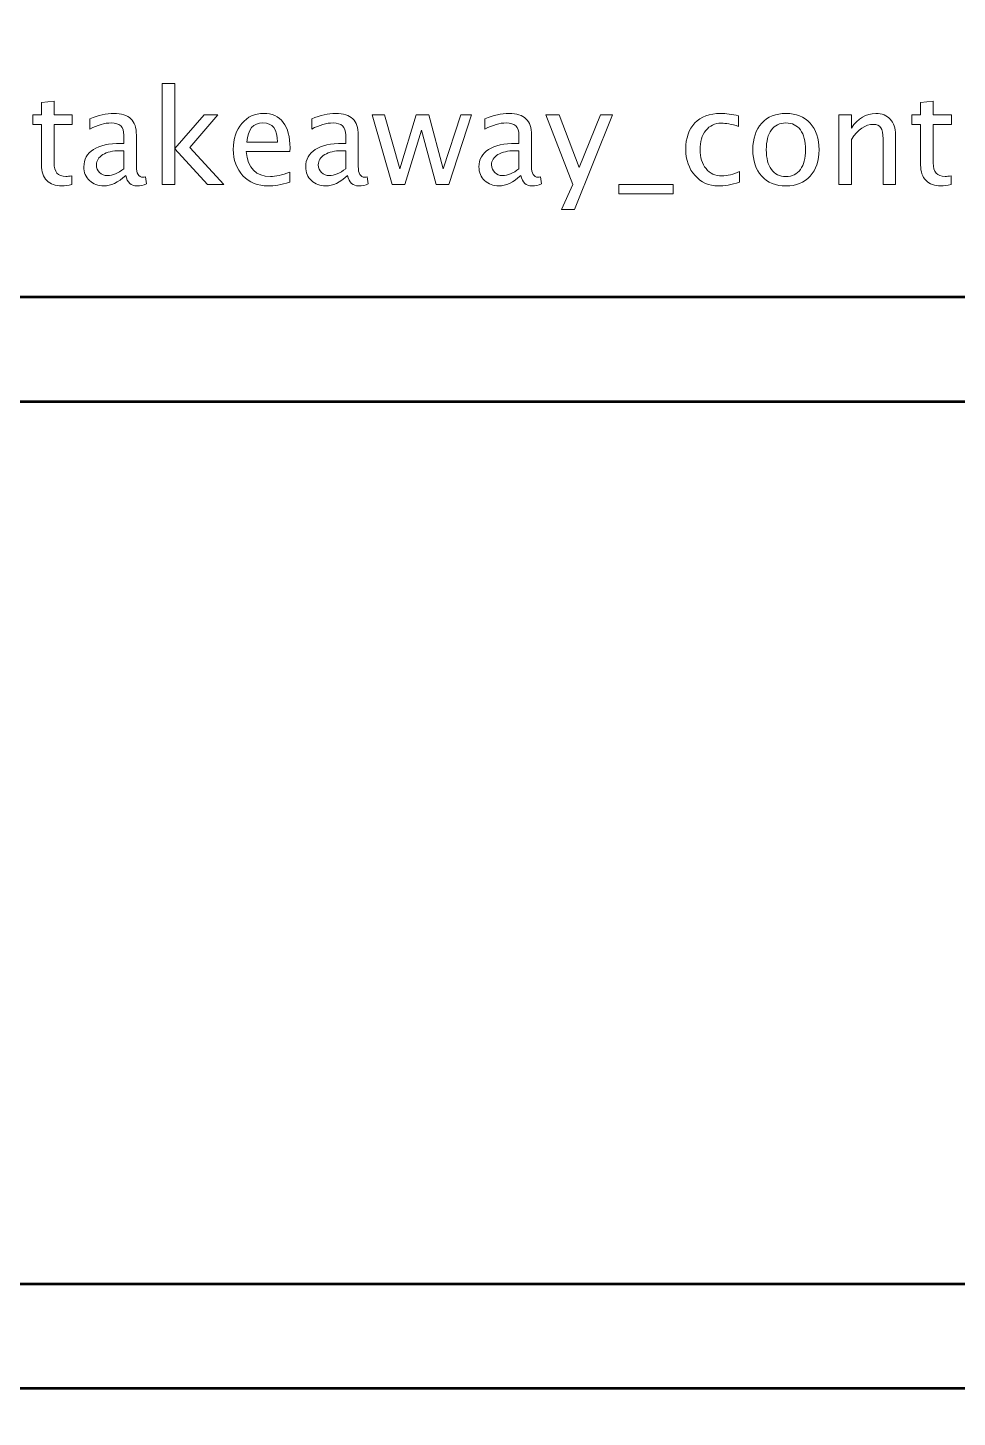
# Model space of a CAD drawing. Header units: centimetres. Extents: x -58 to 58, y -46 to 58.
# Drawn here: x -19.16 to -15.16, y -32.48 to -26.49 of the extents above; entities that cross this region are included whole.
import ezdxf

# ---------------------------------------------------------------- set-up
doc = ezdxf.new("R2010")
doc.units = ezdxf.units.CM
doc.header["$MEASUREMENT"] = 0
doc.layers.add('Layer 1', color=7, linetype='Continuous')

msp = doc.modelspace()

# ---------------------------------------------------------------- linework, layer by layer
at = {"layer": 'Layer 1', "lineweight": 53}
for points in [[(-23.2, -45.2), (-23.2, -45.2), (-23.2, -14.8), (-23.2, -14.8), (-23.2, -14.8), (-23.2, -14.52386), (-22.97614, -14.3), (-22.7, -14.3), (-22.7, -14.3), (-22.7, -14.3), (7.7, -14.3), (7.7, -14.3), (7.7, -14.3), (7.97614, -14.3), (8.2, -14.52386), (8.2, -14.8), (8.2, -14.8), (8.2, -14.8), (8.2, -45.2), (8.2, -45.2), (8.2, -45.2), (8.2, -45.47614), (7.97614, -45.7), (7.7, -45.7), (7.7, -45.7), (7.7, -45.7), (-22.7, -45.7), (-22.7, -45.7), (-22.7, -45.7), (-22.97614, -45.7), (-23.2, -45.47614), (-23.2, -45.2)], [(-21.1, -31.85), (-21.1, -31.85), (-21.1, -28.15), (-21.1, -28.15), (-21.1, -28.15), (-21.1, -27.87386), (-20.87614, -27.65), (-20.6, -27.65), (-20.6, -27.65), (-20.6, -27.65), (-9.4, -27.65), (-9.4, -27.65), (-9.4, -27.65), (-9.12386, -27.65), (-8.9, -27.87386), (-8.9, -28.15), (-8.9, -28.15), (-8.9, -28.15), (-8.9, -31.85), (-8.9, -31.85), (-8.9, -31.85), (-8.9, -32.12614), (-9.12386, -32.35), (-9.4, -32.35), (-9.4, -32.35), (-9.4, -32.35), (-20.6, -32.35), (-20.6, -32.35), (-20.6, -32.35), (-20.87614, -32.35), (-21.1, -32.12614), (-21.1, -31.85)]]:
    msp.add_open_spline(points, degree=3, knots=[0, 0, 0, 0, 0.1111111, 0.1111111, 0.1111111, 0.1111111, 0.2222222, 0.2222222, 0.2222222, 0.2222222, 0.3333333, 0.3333333, 0.3333333, 0.3333333, 0.4444444, 0.4444444, 0.4444444, 0.4444444, 0.5555556, 0.5555556, 0.5555556, 0.5555556, 0.6666667, 0.6666667, 0.6666667, 0.6666667, 0.7777778, 0.7777778, 0.7777778, 0.7777778, 1, 1, 1, 1], dxfattribs=at)
at = {"layer": 'Layer 1', "color": 5, "lineweight": 9}
for points, knots in [([(-18.58359, -27.16341), (-18.58359, -27.16341), (-18.58359, -26.72823), (-18.58359, -26.72823), (-18.58359, -26.72823), (-18.58359, -26.72823), (-18.52941, -26.72823), (-18.52941, -26.72823), (-18.52941, -26.72823), (-18.52941, -26.72823), (-18.52941, -27.00941), (-18.52941, -27.00941), (-18.52941, -27.00941), (-18.52941, -27.00941), (-18.40241, -26.86426), (-18.40241, -26.86426), (-18.40241, -26.86426), (-18.40241, -26.86426), (-18.34389, -26.86426), (-18.34389, -26.86426), (-18.34389, -26.86426), (-18.34389, -26.86426), (-18.46525, -27.00386), (-18.46525, -27.00386), (-18.46525, -27.00386), (-18.46525, -27.00386), (-18.3185, -27.16341), (-18.3185, -27.16341), (-18.3185, -27.16341), (-18.3185, -27.16341), (-18.3883, -27.16341), (-18.3883, -27.16341), (-18.3883, -27.16341), (-18.3883, -27.16341), (-18.52941, -27.00998), (-18.52941, -27.00998), (-18.52941, -27.00998), (-18.52941, -27.00998), (-18.52941, -27.16341), (-18.52941, -27.16341), (-18.52941, -27.16341), (-18.52941, -27.16341), (-18.58359, -27.16341), (-18.58359, -27.16341)], [0, 0, 0, 0, 0.0833333, 0.0833333, 0.0833333, 0.0833333, 0.1666667, 0.1666667, 0.1666667, 0.1666667, 0.25, 0.25, 0.25, 0.25, 0.3333333, 0.3333333, 0.3333333, 0.3333333, 0.4166667, 0.4166667, 0.4166667, 0.4166667, 0.5, 0.5, 0.5, 0.5, 0.5833333, 0.5833333, 0.5833333, 0.5833333, 0.6666667, 0.6666667, 0.6666667, 0.6666667, 0.75, 0.75, 0.75, 0.75, 0.8333333, 0.8333333, 0.8333333, 0.8333333, 1, 1, 1, 1]), ([(-18.97258, -27.16332), (-18.98933, -27.16793), (-19.00391, -27.17018), (-19.01623, -27.17018), (-19.01623, -27.17018), (-19.04389, -27.17018), (-19.06543, -27.16228), (-19.08086, -27.14648), (-19.08086, -27.14648), (-19.09638, -27.13067), (-19.1041, -27.10875), (-19.1041, -27.08063), (-19.1041, -27.08063), (-19.1041, -27.08063), (-19.1041, -26.9049), (-19.1041, -26.9049), (-19.1041, -26.9049), (-19.1041, -26.9049), (-19.14154, -26.9049), (-19.14154, -26.9049), (-19.14154, -26.9049), (-19.14154, -26.9049), (-19.14154, -26.86426), (-19.14154, -26.86426), (-19.14154, -26.86426), (-19.14154, -26.86426), (-19.1041, -26.86426), (-19.1041, -26.86426), (-19.1041, -26.86426), (-19.1041, -26.86426), (-19.1041, -26.81016), (-19.1041, -26.81016), (-19.1041, -26.81016), (-19.1041, -26.81016), (-19.04991, -26.80499), (-19.04991, -26.80499), (-19.04991, -26.80499), (-19.04991, -26.80499), (-19.04991, -26.86426), (-19.04991, -26.86426), (-19.04991, -26.86426), (-19.04991, -26.86426), (-18.97145, -26.86426), (-18.97145, -26.86426), (-18.97145, -26.86426), (-18.97145, -26.86426), (-18.97145, -26.9049), (-18.97145, -26.9049), (-18.97145, -26.9049), (-18.97145, -26.9049), (-19.04991, -26.9049), (-19.04991, -26.9049), (-19.04991, -26.9049), (-19.04991, -26.9049), (-19.04991, -27.07084), (-19.04991, -27.07084), (-19.04991, -27.07084), (-19.04991, -27.10998), (-19.03288, -27.12954), (-18.99892, -27.12954), (-18.99892, -27.12954), (-18.99168, -27.12954), (-18.98293, -27.12832), (-18.97258, -27.12597), (-18.97258, -27.12597), (-18.97258, -27.12597), (-18.97258, -27.16332), (-18.97258, -27.16332)], [0, 0, 0, 0, 0.0555556, 0.0555556, 0.0555556, 0.0555556, 0.1111111, 0.1111111, 0.1111111, 0.1111111, 0.1666667, 0.1666667, 0.1666667, 0.1666667, 0.2222222, 0.2222222, 0.2222222, 0.2222222, 0.2777778, 0.2777778, 0.2777778, 0.2777778, 0.3333333, 0.3333333, 0.3333333, 0.3333333, 0.3888889, 0.3888889, 0.3888889, 0.3888889, 0.4444444, 0.4444444, 0.4444444, 0.4444444, 0.5, 0.5, 0.5, 0.5, 0.5555556, 0.5555556, 0.5555556, 0.5555556, 0.6111111, 0.6111111, 0.6111111, 0.6111111, 0.6666667, 0.6666667, 0.6666667, 0.6666667, 0.7222222, 0.7222222, 0.7222222, 0.7222222, 0.7777778, 0.7777778, 0.7777778, 0.7777778, 0.8333333, 0.8333333, 0.8333333, 0.8333333, 0.8888889, 0.8888889, 0.8888889, 0.8888889, 1, 1, 1, 1]), ([(-15.18388, -27.16332), (-15.20063, -27.16793), (-15.21521, -27.17018), (-15.22753, -27.17018), (-15.22753, -27.17018), (-15.25519, -27.17018), (-15.27673, -27.16228), (-15.29216, -27.14648), (-15.29216, -27.14648), (-15.30768, -27.13067), (-15.3154, -27.10875), (-15.3154, -27.08063), (-15.3154, -27.08063), (-15.3154, -27.08063), (-15.3154, -26.9049), (-15.3154, -26.9049), (-15.3154, -26.9049), (-15.3154, -26.9049), (-15.35284, -26.9049), (-15.35284, -26.9049), (-15.35284, -26.9049), (-15.35284, -26.9049), (-15.35284, -26.86426), (-15.35284, -26.86426), (-15.35284, -26.86426), (-15.35284, -26.86426), (-15.3154, -26.86426), (-15.3154, -26.86426), (-15.3154, -26.86426), (-15.3154, -26.86426), (-15.3154, -26.81016), (-15.3154, -26.81016), (-15.3154, -26.81016), (-15.3154, -26.81016), (-15.26121, -26.80499), (-15.26121, -26.80499), (-15.26121, -26.80499), (-15.26121, -26.80499), (-15.26121, -26.86426), (-15.26121, -26.86426), (-15.26121, -26.86426), (-15.26121, -26.86426), (-15.18275, -26.86426), (-15.18275, -26.86426), (-15.18275, -26.86426), (-15.18275, -26.86426), (-15.18275, -26.9049), (-15.18275, -26.9049), (-15.18275, -26.9049), (-15.18275, -26.9049), (-15.26121, -26.9049), (-15.26121, -26.9049), (-15.26121, -26.9049), (-15.26121, -26.9049), (-15.26121, -27.07084), (-15.26121, -27.07084), (-15.26121, -27.07084), (-15.26121, -27.10998), (-15.24418, -27.12954), (-15.21022, -27.12954), (-15.21022, -27.12954), (-15.20298, -27.12954), (-15.19423, -27.12832), (-15.18388, -27.12597), (-15.18388, -27.12597), (-15.18388, -27.12597), (-15.18388, -27.16332), (-15.18388, -27.16332)], [0, 0, 0, 0, 0.0555556, 0.0555556, 0.0555556, 0.0555556, 0.1111111, 0.1111111, 0.1111111, 0.1111111, 0.1666667, 0.1666667, 0.1666667, 0.1666667, 0.2222222, 0.2222222, 0.2222222, 0.2222222, 0.2777778, 0.2777778, 0.2777778, 0.2777778, 0.3333333, 0.3333333, 0.3333333, 0.3333333, 0.3888889, 0.3888889, 0.3888889, 0.3888889, 0.4444444, 0.4444444, 0.4444444, 0.4444444, 0.5, 0.5, 0.5, 0.5, 0.5555556, 0.5555556, 0.5555556, 0.5555556, 0.6111111, 0.6111111, 0.6111111, 0.6111111, 0.6666667, 0.6666667, 0.6666667, 0.6666667, 0.7222222, 0.7222222, 0.7222222, 0.7222222, 0.7777778, 0.7777778, 0.7777778, 0.7777778, 0.8333333, 0.8333333, 0.8333333, 0.8333333, 0.8888889, 0.8888889, 0.8888889, 0.8888889, 1, 1, 1, 1]), ([(-18.74107, -27.12531), (-18.77362, -27.15523), (-18.80494, -27.17018), (-18.83505, -27.17018), (-18.83505, -27.17018), (-18.85979, -27.17018), (-18.88039, -27.16247), (-18.89666, -27.14695), (-18.89666, -27.14695), (-18.91303, -27.13143), (-18.92122, -27.11186), (-18.92122, -27.08825), (-18.92122, -27.08825), (-18.92122, -27.0556), (-18.90748, -27.03048), (-18.88001, -27.01299), (-18.88001, -27.01299), (-18.85254, -26.99549), (-18.81313, -26.98674), (-18.76176, -26.98674), (-18.76176, -26.98674), (-18.76176, -26.98674), (-18.74906, -26.98674), (-18.74906, -26.98674), (-18.74906, -26.98674), (-18.74906, -26.98674), (-18.74906, -26.95071), (-18.74906, -26.95071), (-18.74906, -26.95071), (-18.74906, -26.916), (-18.76713, -26.89869), (-18.80334, -26.89869), (-18.80334, -26.89869), (-18.83138, -26.89869), (-18.86205, -26.90753), (-18.89525, -26.92522), (-18.89525, -26.92522), (-18.89525, -26.92522), (-18.89525, -26.88063), (-18.89525, -26.88063), (-18.89525, -26.88063), (-18.85875, -26.86557), (-18.82432, -26.85805), (-18.79206, -26.85805), (-18.79206, -26.85805), (-18.75885, -26.85805), (-18.73429, -26.86557), (-18.71858, -26.88072), (-18.71858, -26.88072), (-18.70278, -26.89587), (-18.69488, -26.9192), (-18.69488, -26.95071), (-18.69488, -26.95071), (-18.69488, -26.95071), (-18.69488, -27.08589), (-18.69488, -27.08589), (-18.69488, -27.08589), (-18.69488, -27.11684), (-18.68538, -27.13237), (-18.66628, -27.13237), (-18.66628, -27.13237), (-18.66393, -27.13237), (-18.66045, -27.13199), (-18.65584, -27.13124), (-18.65584, -27.13124), (-18.65584, -27.13124), (-18.65198, -27.16134), (-18.65198, -27.16134), (-18.65198, -27.16134), (-18.6643, -27.16727), (-18.67785, -27.17018), (-18.69271, -27.17018), (-18.69271, -27.17018), (-18.71802, -27.17018), (-18.73411, -27.15523), (-18.74107, -27.12531)], [0, 0, 0, 0, 0.05, 0.05, 0.05, 0.05, 0.1, 0.1, 0.1, 0.1, 0.15, 0.15, 0.15, 0.15, 0.2, 0.2, 0.2, 0.2, 0.25, 0.25, 0.25, 0.25, 0.3, 0.3, 0.3, 0.3, 0.35, 0.35, 0.35, 0.35, 0.4, 0.4, 0.4, 0.4, 0.45, 0.45, 0.45, 0.45, 0.5, 0.5, 0.5, 0.5, 0.55, 0.55, 0.55, 0.55, 0.6, 0.6, 0.6, 0.6, 0.65, 0.65, 0.65, 0.65, 0.7, 0.7, 0.7, 0.7, 0.75, 0.75, 0.75, 0.75, 0.8, 0.8, 0.8, 0.8, 0.85, 0.85, 0.85, 0.85, 0.9, 0.9, 0.9, 0.9, 1, 1, 1, 1]), ([(-18.03411, -27.15381), (-18.07051, -27.16473), (-18.10165, -27.17018), (-18.12762, -27.17018), (-18.12762, -27.17018), (-18.17192, -27.17018), (-18.20795, -27.15551), (-18.23571, -27.12625), (-18.23571, -27.12625), (-18.26346, -27.09699), (-18.27738, -27.05908), (-18.27738, -27.01242), (-18.27738, -27.01242), (-18.27738, -26.96717), (-18.26515, -26.93001), (-18.2406, -26.90095), (-18.2406, -26.90095), (-18.21604, -26.87197), (-18.18462, -26.85748), (-18.14634, -26.85748), (-18.14634, -26.85748), (-18.11012, -26.85748), (-18.08208, -26.87037), (-18.06233, -26.89615), (-18.06233, -26.89615), (-18.04257, -26.92192), (-18.0327, -26.95842), (-18.0327, -27.00574), (-18.0327, -27.00574), (-18.0327, -27.00574), (-18.03298, -27.0223), (-18.03298, -27.0223), (-18.03298, -27.0223), (-18.03298, -27.0223), (-18.22207, -27.0223), (-18.22207, -27.0223), (-18.22207, -27.0223), (-18.21416, -27.0938), (-18.17926, -27.12954), (-18.11746, -27.12954), (-18.11746, -27.12954), (-18.09478, -27.12954), (-18.06703, -27.12315), (-18.03411, -27.11035), (-18.03411, -27.11035), (-18.03411, -27.11035), (-18.03411, -27.15381), (-18.03411, -27.15381)], [0, 0, 0, 0, 0.0769231, 0.0769231, 0.0769231, 0.0769231, 0.1538462, 0.1538462, 0.1538462, 0.1538462, 0.2307692, 0.2307692, 0.2307692, 0.2307692, 0.3076923, 0.3076923, 0.3076923, 0.3076923, 0.3846154, 0.3846154, 0.3846154, 0.3846154, 0.4615385, 0.4615385, 0.4615385, 0.4615385, 0.5384615, 0.5384615, 0.5384615, 0.5384615, 0.6153846, 0.6153846, 0.6153846, 0.6153846, 0.6923077, 0.6923077, 0.6923077, 0.6923077, 0.7692308, 0.7692308, 0.7692308, 0.7692308, 0.8461538, 0.8461538, 0.8461538, 0.8461538, 1, 1, 1, 1]), ([(-17.785, -27.12531), (-17.81755, -27.15523), (-17.84887, -27.17018), (-17.87898, -27.17018), (-17.87898, -27.17018), (-17.90372, -27.17018), (-17.92432, -27.16247), (-17.94059, -27.14695), (-17.94059, -27.14695), (-17.95696, -27.13143), (-17.96515, -27.11186), (-17.96515, -27.08825), (-17.96515, -27.08825), (-17.96515, -27.0556), (-17.95141, -27.03048), (-17.92394, -27.01299), (-17.92394, -27.01299), (-17.89647, -26.99549), (-17.85706, -26.98674), (-17.80569, -26.98674), (-17.80569, -26.98674), (-17.80569, -26.98674), (-17.79299, -26.98674), (-17.79299, -26.98674), (-17.79299, -26.98674), (-17.79299, -26.98674), (-17.79299, -26.95071), (-17.79299, -26.95071), (-17.79299, -26.95071), (-17.79299, -26.916), (-17.81106, -26.89869), (-17.84727, -26.89869), (-17.84727, -26.89869), (-17.87531, -26.89869), (-17.90598, -26.90753), (-17.93918, -26.92522), (-17.93918, -26.92522), (-17.93918, -26.92522), (-17.93918, -26.88063), (-17.93918, -26.88063), (-17.93918, -26.88063), (-17.90268, -26.86557), (-17.86825, -26.85805), (-17.83599, -26.85805), (-17.83599, -26.85805), (-17.80278, -26.85805), (-17.77822, -26.86557), (-17.76251, -26.88072), (-17.76251, -26.88072), (-17.74671, -26.89587), (-17.73881, -26.9192), (-17.73881, -26.95071), (-17.73881, -26.95071), (-17.73881, -26.95071), (-17.73881, -27.08589), (-17.73881, -27.08589), (-17.73881, -27.08589), (-17.73881, -27.11684), (-17.72931, -27.13237), (-17.71021, -27.13237), (-17.71021, -27.13237), (-17.70786, -27.13237), (-17.70438, -27.13199), (-17.69977, -27.13124), (-17.69977, -27.13124), (-17.69977, -27.13124), (-17.69591, -27.16134), (-17.69591, -27.16134), (-17.69591, -27.16134), (-17.70823, -27.16727), (-17.72178, -27.17018), (-17.73664, -27.17018), (-17.73664, -27.17018), (-17.76195, -27.17018), (-17.77804, -27.15523), (-17.785, -27.12531)], [0, 0, 0, 0, 0.05, 0.05, 0.05, 0.05, 0.1, 0.1, 0.1, 0.1, 0.15, 0.15, 0.15, 0.15, 0.2, 0.2, 0.2, 0.2, 0.25, 0.25, 0.25, 0.25, 0.3, 0.3, 0.3, 0.3, 0.35, 0.35, 0.35, 0.35, 0.4, 0.4, 0.4, 0.4, 0.45, 0.45, 0.45, 0.45, 0.5, 0.5, 0.5, 0.5, 0.55, 0.55, 0.55, 0.55, 0.6, 0.6, 0.6, 0.6, 0.65, 0.65, 0.65, 0.65, 0.7, 0.7, 0.7, 0.7, 0.75, 0.75, 0.75, 0.75, 0.8, 0.8, 0.8, 0.8, 0.85, 0.85, 0.85, 0.85, 0.9, 0.9, 0.9, 0.9, 1, 1, 1, 1]), ([(-17.59253, -27.16341), (-17.59253, -27.16341), (-17.67832, -26.86426), (-17.67832, -26.86426), (-17.67832, -26.86426), (-17.67832, -26.86426), (-17.62545, -26.86426), (-17.62545, -26.86426), (-17.62545, -26.86426), (-17.62545, -26.86426), (-17.5597, -27.09652), (-17.5597, -27.09652), (-17.5597, -27.09652), (-17.5597, -27.09652), (-17.48877, -26.86426), (-17.48877, -26.86426), (-17.48877, -26.86426), (-17.48877, -26.86426), (-17.43458, -26.86426), (-17.43458, -26.86426), (-17.43458, -26.86426), (-17.43458, -26.86426), (-17.37221, -27.09615), (-17.37221, -27.09615), (-17.37221, -27.09615), (-17.37221, -27.09615), (-17.29676, -26.86426), (-17.29676, -26.86426), (-17.29676, -26.86426), (-17.29676, -26.86426), (-17.25048, -26.86426), (-17.25048, -26.86426), (-17.25048, -26.86426), (-17.25048, -26.86426), (-17.34813, -27.16341), (-17.34813, -27.16341), (-17.34813, -27.16341), (-17.34813, -27.16341), (-17.40231, -27.16341), (-17.40231, -27.16341), (-17.40231, -27.16341), (-17.40231, -27.16341), (-17.46647, -26.93011), (-17.46647, -26.93011), (-17.46647, -26.93011), (-17.46647, -26.93011), (-17.53834, -27.16341), (-17.53834, -27.16341), (-17.53834, -27.16341), (-17.53834, -27.16341), (-17.59253, -27.16341), (-17.59253, -27.16341)], [0, 0, 0, 0, 0.0714286, 0.0714286, 0.0714286, 0.0714286, 0.1428571, 0.1428571, 0.1428571, 0.1428571, 0.2142857, 0.2142857, 0.2142857, 0.2142857, 0.2857143, 0.2857143, 0.2857143, 0.2857143, 0.3571429, 0.3571429, 0.3571429, 0.3571429, 0.4285714, 0.4285714, 0.4285714, 0.4285714, 0.5, 0.5, 0.5, 0.5, 0.5714286, 0.5714286, 0.5714286, 0.5714286, 0.6428571, 0.6428571, 0.6428571, 0.6428571, 0.7142857, 0.7142857, 0.7142857, 0.7142857, 0.7857143, 0.7857143, 0.7857143, 0.7857143, 0.8571429, 0.8571429, 0.8571429, 0.8571429, 1, 1, 1, 1]), ([(-17.03844, -27.12531), (-17.07099, -27.15523), (-17.10231, -27.17018), (-17.13242, -27.17018), (-17.13242, -27.17018), (-17.15716, -27.17018), (-17.17776, -27.16247), (-17.19403, -27.14695), (-17.19403, -27.14695), (-17.2104, -27.13143), (-17.21859, -27.11186), (-17.21859, -27.08825), (-17.21859, -27.08825), (-17.21859, -27.0556), (-17.20485, -27.03048), (-17.17738, -27.01299), (-17.17738, -27.01299), (-17.14991, -26.99549), (-17.1105, -26.98674), (-17.05913, -26.98674), (-17.05913, -26.98674), (-17.05913, -26.98674), (-17.04643, -26.98674), (-17.04643, -26.98674), (-17.04643, -26.98674), (-17.04643, -26.98674), (-17.04643, -26.95071), (-17.04643, -26.95071), (-17.04643, -26.95071), (-17.04643, -26.916), (-17.0645, -26.89869), (-17.10071, -26.89869), (-17.10071, -26.89869), (-17.12875, -26.89869), (-17.15942, -26.90753), (-17.19262, -26.92522), (-17.19262, -26.92522), (-17.19262, -26.92522), (-17.19262, -26.88063), (-17.19262, -26.88063), (-17.19262, -26.88063), (-17.15612, -26.86557), (-17.12169, -26.85805), (-17.08943, -26.85805), (-17.08943, -26.85805), (-17.05622, -26.85805), (-17.03166, -26.86557), (-17.01595, -26.88072), (-17.01595, -26.88072), (-17.00015, -26.89587), (-16.99225, -26.9192), (-16.99225, -26.95071), (-16.99225, -26.95071), (-16.99225, -26.95071), (-16.99225, -27.08589), (-16.99225, -27.08589), (-16.99225, -27.08589), (-16.99225, -27.11684), (-16.98275, -27.13237), (-16.96365, -27.13237), (-16.96365, -27.13237), (-16.9613, -27.13237), (-16.95782, -27.13199), (-16.95321, -27.13124), (-16.95321, -27.13124), (-16.95321, -27.13124), (-16.94935, -27.16134), (-16.94935, -27.16134), (-16.94935, -27.16134), (-16.96167, -27.16727), (-16.97522, -27.17018), (-16.99008, -27.17018), (-16.99008, -27.17018), (-17.01539, -27.17018), (-17.03148, -27.15523), (-17.03844, -27.12531)], [0, 0, 0, 0, 0.05, 0.05, 0.05, 0.05, 0.1, 0.1, 0.1, 0.1, 0.15, 0.15, 0.15, 0.15, 0.2, 0.2, 0.2, 0.2, 0.25, 0.25, 0.25, 0.25, 0.3, 0.3, 0.3, 0.3, 0.35, 0.35, 0.35, 0.35, 0.4, 0.4, 0.4, 0.4, 0.45, 0.45, 0.45, 0.45, 0.5, 0.5, 0.5, 0.5, 0.55, 0.55, 0.55, 0.55, 0.6, 0.6, 0.6, 0.6, 0.65, 0.65, 0.65, 0.65, 0.7, 0.7, 0.7, 0.7, 0.75, 0.75, 0.75, 0.75, 0.8, 0.8, 0.8, 0.8, 0.85, 0.85, 0.85, 0.85, 0.9, 0.9, 0.9, 0.9, 1, 1, 1, 1]), ([(-16.86328, -27.27235), (-16.86328, -27.27235), (-16.81474, -27.16379), (-16.81474, -27.16379), (-16.81474, -27.16379), (-16.81474, -27.16379), (-16.93063, -26.86426), (-16.93063, -26.86426), (-16.93063, -26.86426), (-16.93063, -26.86426), (-16.8725, -26.86426), (-16.8725, -26.86426), (-16.8725, -26.86426), (-16.8725, -26.86426), (-16.78633, -27.09079), (-16.78633, -27.09079), (-16.78633, -27.09079), (-16.78633, -27.09079), (-16.69442, -26.86426), (-16.69442, -26.86426), (-16.69442, -26.86426), (-16.69442, -26.86426), (-16.64333, -26.86426), (-16.64333, -26.86426), (-16.64333, -26.86426), (-16.64333, -26.86426), (-16.80683, -27.27235), (-16.80683, -27.27235), (-16.80683, -27.27235), (-16.80683, -27.27235), (-16.86328, -27.27235), (-16.86328, -27.27235)], [0, 0, 0, 0, 0.1111111, 0.1111111, 0.1111111, 0.1111111, 0.2222222, 0.2222222, 0.2222222, 0.2222222, 0.3333333, 0.3333333, 0.3333333, 0.3333333, 0.4444444, 0.4444444, 0.4444444, 0.4444444, 0.5555556, 0.5555556, 0.5555556, 0.5555556, 0.6666667, 0.6666667, 0.6666667, 0.6666667, 0.7777778, 0.7777778, 0.7777778, 0.7777778, 1, 1, 1, 1]), ([(-16.09611, -27.15438), (-16.1312, -27.16492), (-16.16149, -27.17018), (-16.18698, -27.17018), (-16.18698, -27.17018), (-16.22744, -27.17018), (-16.26093, -27.15523), (-16.28755, -27.1254), (-16.28755, -27.1254), (-16.31417, -27.09549), (-16.32753, -27.05777), (-16.32753, -27.01233), (-16.32753, -27.01233), (-16.32753, -26.96379), (-16.31436, -26.92587), (-16.28802, -26.89878), (-16.28802, -26.89878), (-16.26168, -26.87159), (-16.2249, -26.85805), (-16.17767, -26.85805), (-16.17767, -26.85805), (-16.15444, -26.85805), (-16.12828, -26.86125), (-16.0995, -26.86764), (-16.0995, -26.86764), (-16.0995, -26.86764), (-16.0995, -26.91336), (-16.0995, -26.91336), (-16.0995, -26.91336), (-16.13007, -26.90433), (-16.155, -26.89982), (-16.17419, -26.89982), (-16.17419, -26.89982), (-16.20204, -26.89982), (-16.22433, -26.91026), (-16.24098, -26.93105), (-16.24098, -26.93105), (-16.25763, -26.95184), (-16.26601, -26.97959), (-16.26601, -27.01421), (-16.26601, -27.01421), (-16.26601, -27.04779), (-16.25735, -27.07489), (-16.24014, -27.09568), (-16.24014, -27.09568), (-16.22292, -27.11637), (-16.20044, -27.12672), (-16.1725, -27.12672), (-16.1725, -27.12672), (-16.14776, -27.12672), (-16.12236, -27.12032), (-16.09611, -27.10753), (-16.09611, -27.10753), (-16.09611, -27.10753), (-16.09611, -27.15438), (-16.09611, -27.15438)], [0, 0, 0, 0, 0.0666667, 0.0666667, 0.0666667, 0.0666667, 0.1333333, 0.1333333, 0.1333333, 0.1333333, 0.2, 0.2, 0.2, 0.2, 0.2666667, 0.2666667, 0.2666667, 0.2666667, 0.3333333, 0.3333333, 0.3333333, 0.3333333, 0.4, 0.4, 0.4, 0.4, 0.4666667, 0.4666667, 0.4666667, 0.4666667, 0.5333333, 0.5333333, 0.5333333, 0.5333333, 0.6, 0.6, 0.6, 0.6, 0.6666667, 0.6666667, 0.6666667, 0.6666667, 0.7333333, 0.7333333, 0.7333333, 0.7333333, 0.8, 0.8, 0.8, 0.8, 0.8666667, 0.8666667, 0.8666667, 0.8666667, 1, 1, 1, 1]), ([(-15.89564, -27.17018), (-15.93957, -27.17018), (-15.97438, -27.15617), (-15.99996, -27.12813), (-15.99996, -27.12813), (-16.02565, -27.1001), (-16.03844, -27.062), (-16.03844, -27.01393), (-16.03844, -27.01393), (-16.03844, -26.96595), (-16.02565, -26.92794), (-15.99996, -26.9), (-15.99996, -26.9), (-15.97438, -26.87206), (-15.93957, -26.85805), (-15.89564, -26.85805), (-15.89564, -26.85805), (-15.8517, -26.85805), (-15.8169, -26.87206), (-15.79131, -26.9), (-15.79131, -26.9), (-15.76563, -26.92794), (-15.75283, -26.96595), (-15.75283, -27.01393), (-15.75283, -27.01393), (-15.75283, -27.062), (-15.76563, -27.1001), (-15.79131, -27.12813), (-15.79131, -27.12813), (-15.8169, -27.15617), (-15.8517, -27.17018), (-15.89564, -27.17018)], [0, 0, 0, 0, 0.1111111, 0.1111111, 0.1111111, 0.1111111, 0.2222222, 0.2222222, 0.2222222, 0.2222222, 0.3333333, 0.3333333, 0.3333333, 0.3333333, 0.4444444, 0.4444444, 0.4444444, 0.4444444, 0.5555556, 0.5555556, 0.5555556, 0.5555556, 0.6666667, 0.6666667, 0.6666667, 0.6666667, 0.7777778, 0.7777778, 0.7777778, 0.7777778, 1, 1, 1, 1]), ([(-15.66798, -27.16341), (-15.66798, -27.16341), (-15.66798, -26.86426), (-15.66798, -26.86426), (-15.66798, -26.86426), (-15.66798, -26.86426), (-15.6138, -26.86426), (-15.6138, -26.86426), (-15.6138, -26.86426), (-15.6138, -26.86426), (-15.6138, -26.92079), (-15.6138, -26.92079), (-15.6138, -26.92079), (-15.58511, -26.87893), (-15.54992, -26.85805), (-15.50834, -26.85805), (-15.50834, -26.85805), (-15.48219, -26.85805), (-15.4614, -26.86623), (-15.44606, -26.8827), (-15.44606, -26.8827), (-15.43073, -26.89906), (-15.42302, -26.92117), (-15.42302, -26.94883), (-15.42302, -26.94883), (-15.42302, -26.94883), (-15.42302, -27.16341), (-15.42302, -27.16341), (-15.42302, -27.16341), (-15.42302, -27.16341), (-15.4772, -27.16341), (-15.4772, -27.16341), (-15.4772, -27.16341), (-15.4772, -27.16341), (-15.4772, -26.96651), (-15.4772, -26.96651), (-15.4772, -26.96651), (-15.4772, -26.94431), (-15.4805, -26.92851), (-15.48699, -26.9191), (-15.48699, -26.9191), (-15.49357, -26.9096), (-15.50439, -26.9049), (-15.51954, -26.9049), (-15.51954, -26.9049), (-15.55284, -26.9049), (-15.58426, -26.92663), (-15.6138, -26.97009), (-15.6138, -26.97009), (-15.6138, -26.97009), (-15.6138, -27.16341), (-15.6138, -27.16341), (-15.6138, -27.16341), (-15.6138, -27.16341), (-15.66798, -27.16341), (-15.66798, -27.16341)], [0, 0, 0, 0, 0.0666667, 0.0666667, 0.0666667, 0.0666667, 0.1333333, 0.1333333, 0.1333333, 0.1333333, 0.2, 0.2, 0.2, 0.2, 0.2666667, 0.2666667, 0.2666667, 0.2666667, 0.3333333, 0.3333333, 0.3333333, 0.3333333, 0.4, 0.4, 0.4, 0.4, 0.4666667, 0.4666667, 0.4666667, 0.4666667, 0.5333333, 0.5333333, 0.5333333, 0.5333333, 0.6, 0.6, 0.6, 0.6, 0.6666667, 0.6666667, 0.6666667, 0.6666667, 0.7333333, 0.7333333, 0.7333333, 0.7333333, 0.8, 0.8, 0.8, 0.8, 0.8666667, 0.8666667, 0.8666667, 0.8666667, 1, 1, 1, 1]), ([(-18.21924, -26.98166), (-18.21924, -26.98166), (-18.08716, -26.98166), (-18.08716, -26.98166), (-18.08716, -26.98166), (-18.08716, -26.92597), (-18.10795, -26.89812), (-18.14944, -26.89812), (-18.14944, -26.89812), (-18.19121, -26.89812), (-18.21445, -26.92597), (-18.21924, -26.98166)], [0, 0, 0, 0, 0.25, 0.25, 0.25, 0.25, 0.5, 0.5, 0.5, 0.5, 1, 1, 1, 1]), ([(-15.89573, -27.12954), (-15.86892, -27.12954), (-15.84804, -27.11948), (-15.83317, -27.09925), (-15.83317, -27.09925), (-15.8184, -27.07912), (-15.81097, -27.05062), (-15.81097, -27.01393), (-15.81097, -27.01393), (-15.81097, -26.97733), (-15.8184, -26.94892), (-15.83317, -26.92879), (-15.83317, -26.92879), (-15.84804, -26.90875), (-15.86892, -26.89869), (-15.89573, -26.89869), (-15.89573, -26.89869), (-15.92264, -26.89869), (-15.94352, -26.90875), (-15.9582, -26.92879), (-15.9582, -26.92879), (-15.97297, -26.94892), (-15.9803, -26.97733), (-15.9803, -27.01393), (-15.9803, -27.01393), (-15.9803, -27.05062), (-15.97297, -27.07912), (-15.9582, -27.09925), (-15.9582, -27.09925), (-15.94352, -27.11948), (-15.92264, -27.12954), (-15.89573, -27.12954)], [0, 0, 0, 0, 0.1111111, 0.1111111, 0.1111111, 0.1111111, 0.2222222, 0.2222222, 0.2222222, 0.2222222, 0.3333333, 0.3333333, 0.3333333, 0.3333333, 0.4444444, 0.4444444, 0.4444444, 0.4444444, 0.5555556, 0.5555556, 0.5555556, 0.5555556, 0.6666667, 0.6666667, 0.6666667, 0.6666667, 0.7777778, 0.7777778, 0.7777778, 0.7777778, 1, 1, 1, 1]), ([(-18.74906, -27.09577), (-18.74906, -27.09577), (-18.74906, -27.01891), (-18.74906, -27.01891), (-18.74906, -27.01891), (-18.74906, -27.01891), (-18.76647, -27.01835), (-18.76647, -27.01835), (-18.76647, -27.01835), (-18.79657, -27.01835), (-18.82084, -27.0239), (-18.83937, -27.035), (-18.83937, -27.035), (-18.85781, -27.04619), (-18.86703, -27.06096), (-18.86703, -27.0794), (-18.86703, -27.0794), (-18.86703, -27.09229), (-18.86242, -27.1032), (-18.8533, -27.11214), (-18.8533, -27.11214), (-18.84408, -27.12108), (-18.83288, -27.12559), (-18.81962, -27.12559), (-18.81962, -27.12559), (-18.79704, -27.12559), (-18.77352, -27.11562), (-18.74906, -27.09577)], [0, 0, 0, 0, 0.125, 0.125, 0.125, 0.125, 0.25, 0.25, 0.25, 0.25, 0.375, 0.375, 0.375, 0.375, 0.5, 0.5, 0.5, 0.5, 0.625, 0.625, 0.625, 0.625, 0.75, 0.75, 0.75, 0.75, 1, 1, 1, 1]), ([(-17.79299, -27.09577), (-17.79299, -27.09577), (-17.79299, -27.01891), (-17.79299, -27.01891), (-17.79299, -27.01891), (-17.79299, -27.01891), (-17.8104, -27.01835), (-17.8104, -27.01835), (-17.8104, -27.01835), (-17.8405, -27.01835), (-17.86477, -27.0239), (-17.8833, -27.035), (-17.8833, -27.035), (-17.90174, -27.04619), (-17.91096, -27.06096), (-17.91096, -27.0794), (-17.91096, -27.0794), (-17.91096, -27.09229), (-17.90635, -27.1032), (-17.89723, -27.11214), (-17.89723, -27.11214), (-17.88801, -27.12108), (-17.87681, -27.12559), (-17.86355, -27.12559), (-17.86355, -27.12559), (-17.84097, -27.12559), (-17.81745, -27.11562), (-17.79299, -27.09577)], [0, 0, 0, 0, 0.125, 0.125, 0.125, 0.125, 0.25, 0.25, 0.25, 0.25, 0.375, 0.375, 0.375, 0.375, 0.5, 0.5, 0.5, 0.5, 0.625, 0.625, 0.625, 0.625, 0.75, 0.75, 0.75, 0.75, 1, 1, 1, 1]), ([(-17.04643, -27.09577), (-17.04643, -27.09577), (-17.04643, -27.01891), (-17.04643, -27.01891), (-17.04643, -27.01891), (-17.04643, -27.01891), (-17.06384, -27.01835), (-17.06384, -27.01835), (-17.06384, -27.01835), (-17.09394, -27.01835), (-17.11821, -27.0239), (-17.13674, -27.035), (-17.13674, -27.035), (-17.15518, -27.04619), (-17.1644, -27.06096), (-17.1644, -27.0794), (-17.1644, -27.0794), (-17.1644, -27.09229), (-17.15979, -27.1032), (-17.15067, -27.11214), (-17.15067, -27.11214), (-17.14145, -27.12108), (-17.13025, -27.12559), (-17.11699, -27.12559), (-17.11699, -27.12559), (-17.09441, -27.12559), (-17.07089, -27.11562), (-17.04643, -27.09577)], [0, 0, 0, 0, 0.125, 0.125, 0.125, 0.125, 0.25, 0.25, 0.25, 0.25, 0.375, 0.375, 0.375, 0.375, 0.5, 0.5, 0.5, 0.5, 0.625, 0.625, 0.625, 0.625, 0.75, 0.75, 0.75, 0.75, 1, 1, 1, 1]), ([(-16.61652, -27.20405), (-16.61652, -27.20405), (-16.61652, -27.16341), (-16.61652, -27.16341), (-16.61652, -27.16341), (-16.61652, -27.16341), (-16.38172, -27.16341), (-16.38172, -27.16341), (-16.38172, -27.16341), (-16.38172, -27.16341), (-16.38172, -27.20405), (-16.38172, -27.20405), (-16.38172, -27.20405), (-16.38172, -27.20405), (-16.61652, -27.20405), (-16.61652, -27.20405)], [0, 0, 0, 0, 0.2, 0.2, 0.2, 0.2, 0.4, 0.4, 0.4, 0.4, 0.6, 0.6, 0.6, 0.6, 1, 1, 1, 1])]:
    msp.add_open_spline(points, degree=3, knots=knots, dxfattribs=at)
at = {"layer": 'Layer 1', "color": 4, "lineweight": 53}
msp.add_open_spline([(-9.15, -28.3), (-9.15, -28.3), (-9.55, -28.3), (-9.55, -28.3), (-9.55, -28.3), (-9.55, -28.3), (-10.12143, -31.9), (-10.12143, -31.9), (-10.12143, -31.9), (-10.12143, -31.9), (-19.87857, -31.9), (-19.87857, -31.9), (-19.87857, -31.9), (-19.87857, -31.9), (-20.45, -28.3), (-20.45, -28.3), (-20.45, -28.3), (-20.45, -28.3), (-20.85, -28.3), (-20.85, -28.3), (-20.85, -28.3), (-20.85, -28.3), (-20.85, -28.1), (-20.85, -28.1), (-20.85, -28.1), (-20.85, -28.1), (-9.15, -28.1), (-9.15, -28.1), (-9.15, -28.1), (-9.15, -28.1), (-9.15, -28.3), (-9.15, -28.3)], degree=3, knots=[0, 0, 0, 0, 0.1111111, 0.1111111, 0.1111111, 0.1111111, 0.2222222, 0.2222222, 0.2222222, 0.2222222, 0.3333333, 0.3333333, 0.3333333, 0.3333333, 0.4444444, 0.4444444, 0.4444444, 0.4444444, 0.5555556, 0.5555556, 0.5555556, 0.5555556, 0.6666667, 0.6666667, 0.6666667, 0.6666667, 0.7777778, 0.7777778, 0.7777778, 0.7777778, 1, 1, 1, 1], dxfattribs=at)

doc.saveas('drawing.dxf')
